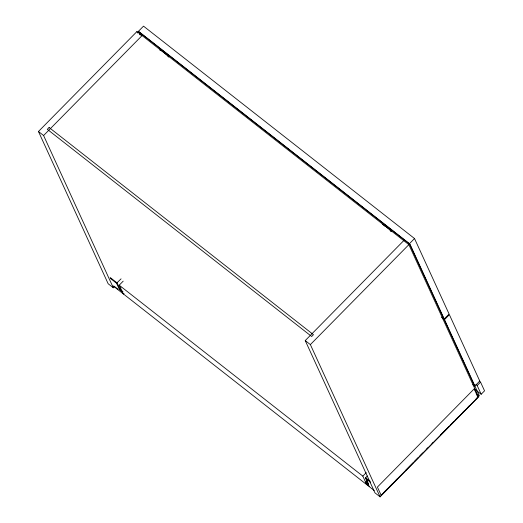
<?xml version="1.0" encoding="UTF-8"?>
<svg xmlns="http://www.w3.org/2000/svg" width="523" height="523" viewBox="0 0 523 523"><rect width="100%" height="100%" fill="white"/><g stroke="black" fill="none" stroke-linecap="round" stroke-linejoin="round"><path stroke-width="0.78" d="M477.094 394.532L478.002 397.179L381.012 495.373L382.163 494.209M122.572 291.265L122.33 291.808L123.258 293.834L123.886 293.723L123.258 293.834M476.087 398.899L478.048 396.611M159.718 50.077L161.424 50.208L167.432 55.222L168.746 57.131M114.445 286.611L113.295 287.774L108.163 283.747L38.454 131.495L136.954 31.55L408.868 244.653L478.571 396.898L380.077 496.85L374.939 492.823L305.236 340.578L403.73 240.626M140.138 35.002L138.445 31.302L143.518 26.15L414.523 238.54L449.1 314.055L444.027 319.207L441.458 317.193M113.295 287.774L43.592 135.522L142.093 35.571M121.075 278.844L116.531 283.231L110.373 278.399M123.108 293.723L119.205 285.198L123.199 281.145M120.996 287.84L119.407 289.52L122.33 291.808L122.957 291.697M444.027 319.207L409.45 243.692L414.523 238.54M380.077 496.85L310.368 344.598L408.868 244.653M474.694 386.196L444.302 319.815L449.375 314.669L479.768 381.045L474.694 386.196L472.766 384.686M366.728 484.651L362.825 476.126L366.25 472.648M365.655 482.507L368.571 484.795L365.688 478.499L365.642 477.728L367.362 475.982M367.041 480.8L365.897 481.964L368.427 483.814L368.571 484.795L368.231 483.795M480.545 382.11L484.546 390.844L481.18 394.25L477.185 385.523L480.545 382.11L479.264 381.104M383.875 492.463L387.314 488.979M390.178 486.076L392.472 483.749M395.904 480.264L397.624 478.519M405.639 470.38L413.085 462.829M414.236 461.665L418.243 457.599M419.962 455.853L422.826 452.944M426.258 449.46L427.977 447.714M431.985 443.648L433.136 442.484M440.575 434.933L448.597 426.794M450.316 425.049L453.748 421.564M456.043 419.237L458.906 416.334M462.339 412.85L464.058 411.104M468.072 407.038L469.216 405.874M367.015 484.396L366.584 484.54L366.63 483.965L369.558 486.397M160.568 49.842L161.424 50.208M383.705 224.792L390.099 229.728L391.407 231.637L388.805 228.407L382.653 224.308M121.99 290.808L120.238 289.435L119.407 289.52L116.531 283.231M477.806 397.153L474.191 388.857L377.403 487.076L381.215 495.399M383.228 224.347L384.091 224.713L384.66 225.969M161.038 50.286L166.137 53.902L168.308 56.497M138.445 31.302L409.45 243.692M162.496 51.077L164.693 52.797M385.163 225.583L387.36 227.309M442.38 318.304L444.302 319.815M475.904 384.516L477.185 385.523M474.753 389.217L481.18 394.25M477.545 394.479L479.467 395.989L410.045 244.352L139.04 31.962L140.393 34.917M38.454 131.495L43.592 135.522M305.236 340.578L310.368 344.598M110.111 277.465L117.067 282.91L120.238 289.435M365.642 477.728L370.068 481.193M119.205 285.198L362.825 476.126M365.688 478.499L370.617 482.363M114.138 286.218L117.956 289.212M113.073 285.859L374.22 490.522M388.805 228.407L391.407 231.637M474.557 388.981L475.505 391.06M366.571 479.754L368.427 483.814M136.954 31.55L137.634 33.034M166.137 53.902L166.242 54.359M49.097 127.494L47.305 129.312L311.669 336.492L313.46 334.674L49.097 127.494"/></g></svg>
